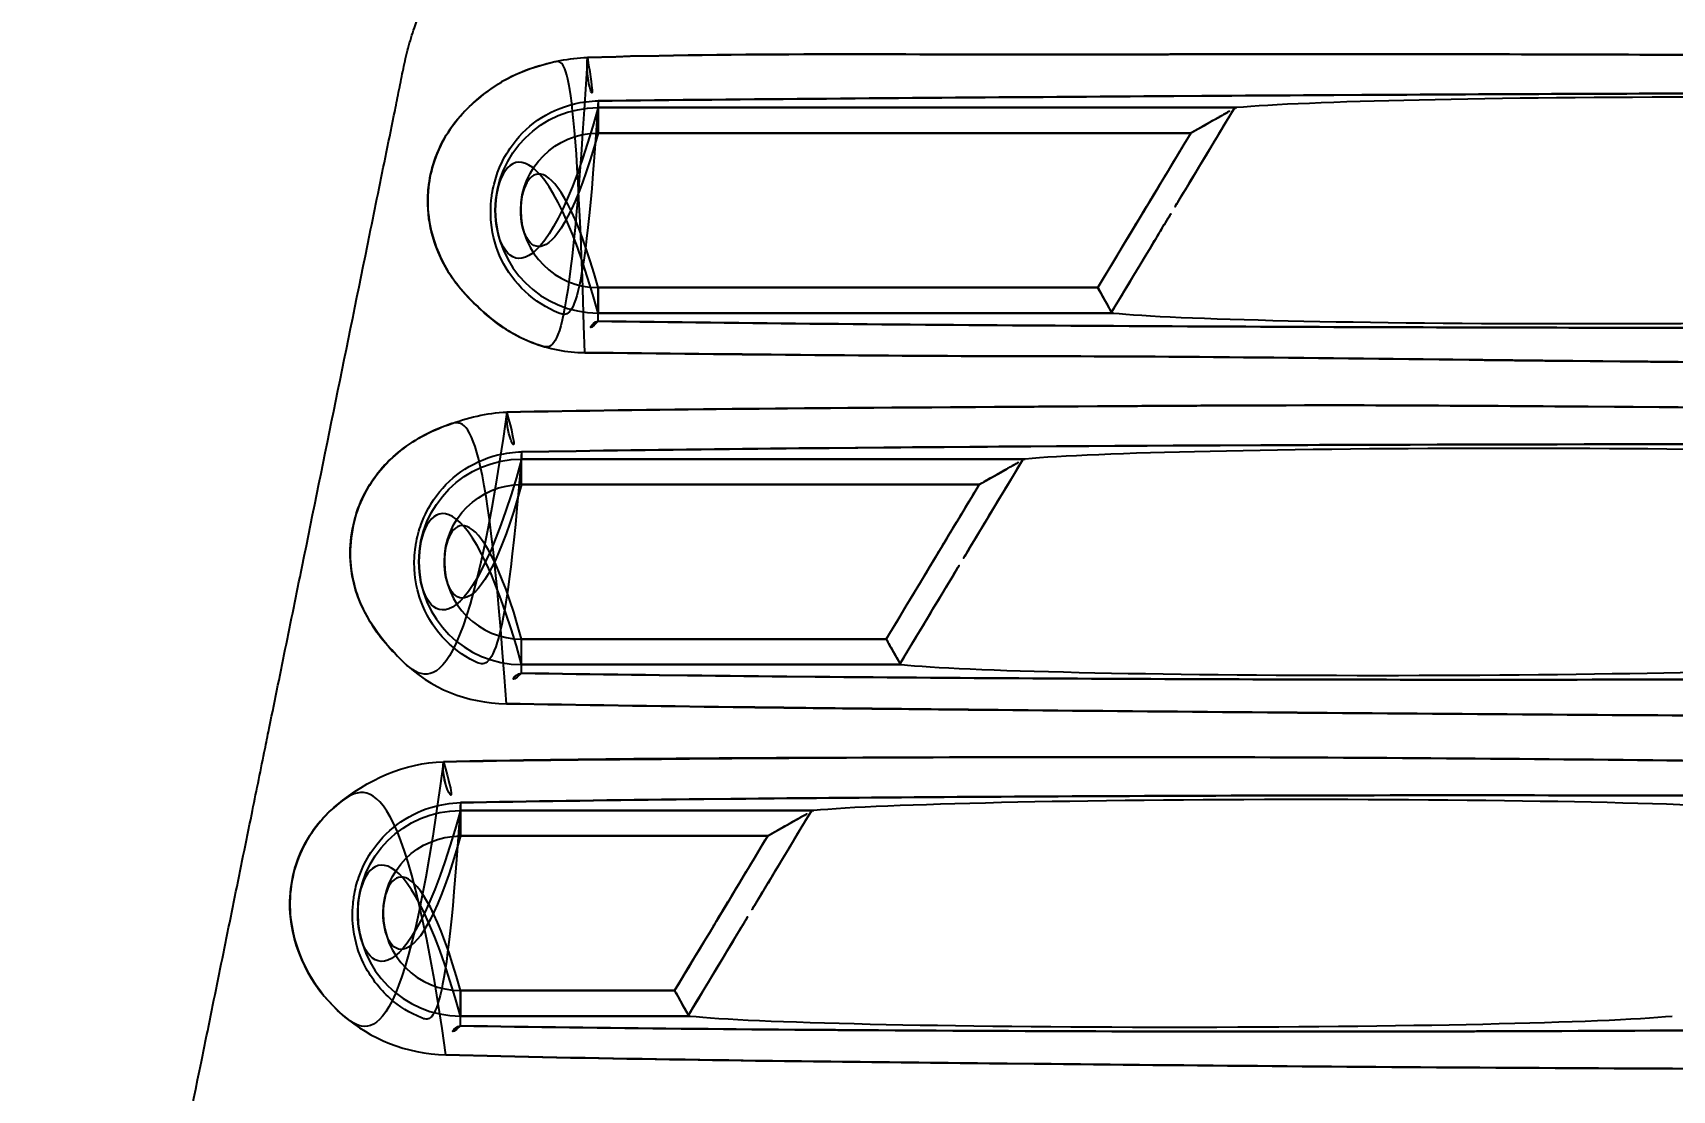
# Model space of a CAD drawing. Extents: x 16296675150 to 16296675606, y -37409617853 to -37409617519.
# Drawn here: x 16296675283.8 to 16296675315.98, y -37409617707.07 to -37409617686.31 of the extents above; entities that cross this region are included whole.
import ezdxf
from ezdxf.lldxf.tags import DXFTag

# ---------------------------------------------------------------- set-up
doc = ezdxf.new("R2010")
doc.units = 0
doc.header["$LTSCALE"] = 10
doc.header["$MEASUREMENT"] = 0
doc.header["$PDMODE"] = 3
doc.header["$PDSIZE"] = -10
doc.layers.get('0').update_dxf_attribs({"linetype": 'CONTINUOUS'})
doc.layers.get('DEFPOINTS').update_dxf_attribs({"linetype": 'CONTINUOUS'})
doc.styles.add('Daelim Dimension', font='')
doc.styles.get('Daelim Dimension').set_extended_font_data('NanumGothic')
tags = doc.linetypes.add('DASHED', pattern=[25.72, 12.86, -12.86]).pattern_tags.tags
tags[6:7] = [DXFTag(74, 4), DXFTag(75, 0), DXFTag(340, '0'), DXFTag(46, 0.0), DXFTag(50, 0.0), DXFTag(44, 0.0), DXFTag(45, 0.0)]
tags[4:5] = [DXFTag(74, 4), DXFTag(75, 0), DXFTag(340, '0'), DXFTag(46, 0.0), DXFTag(50, 0.0), DXFTag(44, 0.0), DXFTag(45, 0.0)]
doc.dimstyles.new('DEFAULT', dxfattribs={"dimscale": 2, "dimtxt": 2, "dimasz": 2, "dimexe": 0, "dimexo": 2, "dimgap": 1, "dimtad": 1, "dimdec": 1, "dimzin": 9, "dimdsep": 46, "dimtxsty": 'Daelim Dimension', "dimcen": 0.5, "dimclrd": 252, "dimclre": 252, "dimclrt": 3, "dimadec": 1, "dimazin": 0, "dimtfac": 1, "dimtdec": 1, "dimtix": 1, "dimtmove": 0, "dimatfit": 3, "dimfxl": 1, "dimtolj": 1, "dimtzin": 1, "dimlwd": 9, "dimlwe": 9, "dimarcsym": 0})

# ---------------------------------------------------------------- blocks, each defined once
blk = doc.blocks.new('*D1')
at = {"color": 5, "lineweight": 9, "ltscale": 0.5, "transparency": 16777216}
for p, q in [((16296675258.9861, -37409617698.72297), (16296675258.9861, -37409617573.28352)), ((16296675419.69285, -37409617573.28352), (16296675262.9861, -37409617573.28352)), ((16296675423.69285, -37409617606.6205), (16296675423.69285, -37409617573.28352))]:
    blk.add_line(p, q, dxfattribs=at)
at = {"color": 5, "ltscale": 0.5, "transparency": 16777216}
for points in [[(16296675262.9861, -37409617572.61686), (16296675262.9861, -37409617573.95019), (16296675258.9861, -37409617573.28352)], [(16296675419.69285, -37409617572.61686), (16296675419.69285, -37409617573.95019), (16296675423.69285, -37409617573.28352)]]:
    blk.add_solid(points, dxfattribs=at)
at = {"layer": 'DEFPOINTS', "color": 0, "ltscale": 0.5, "transparency": 16777216}
for p in [(16296675258.9861, -37409617573.28352), (16296675423.69285, -37409617610.6205), (16296675258.9861, -37409617702.72297)]:
    blk.add_point(p, dxfattribs=at)
at = {"color": 7, "ltscale": 0.5, "transparency": 16777216, "insert": (16296675341.33948, -37409617569.10612), "char_height": 4, "attachment_point": 5, "style": 'Daelim Dimension'}
blk.add_mtext('\\A1;165', dxfattribs=at)
blk = doc.blocks.new('*D2')
at = {"color": 5, "lineweight": 9, "ltscale": 0.5, "transparency": 16777216}
for p, q in [((16296675361.455, -37409617597.21), (16296675471.038, -37409617597.21)), ((16296675471.038, -37409617601.21), (16296675471.038, -37409617730.565)), ((16296675303.854, -37409617734.565), (16296675471.038, -37409617734.565))]:
    blk.add_line(p, q, dxfattribs=at)
at = {"color": 5, "ltscale": 0.5, "transparency": 16777216}
for points in [[(16296675470.371, -37409617601.21), (16296675471.704, -37409617601.21), (16296675471.038, -37409617597.21)], [(16296675470.371, -37409617730.565), (16296675471.704, -37409617730.565), (16296675471.038, -37409617734.565)]]:
    blk.add_solid(points, dxfattribs=at)
at = {"layer": 'DEFPOINTS', "color": 0, "ltscale": 0.5, "transparency": 16777216}
for p in [(16296675357.455, -37409617597.21), (16296675299.854, -37409617734.565), (16296675471.038, -37409617734.565)]:
    blk.add_point(p, dxfattribs=at)
at = {"color": 7, "ltscale": 0.5, "transparency": 16777216, "insert": (16296675466.858, -37409617665.887), "char_height": 4, "attachment_point": 5, "rotation": 90, "style": 'Daelim Dimension'}
blk.add_mtext('\\A1;137', dxfattribs=at)
blk = doc.blocks.new('*D3')
at = {"color": 5, "lineweight": 9, "ltscale": 0.5, "transparency": 16777216}
for p, q in [((16296675424.205971, -37409617607.022926), (16296675460.54623, -37409617607.022926)), ((16296675460.54623, -37409617611.022926), (16296675460.54623, -37409617730.564507)), ((16296675303.85421, -37409617734.564507), (16296675460.54623, -37409617734.564507))]:
    blk.add_line(p, q, dxfattribs=at)
at = {"color": 5, "ltscale": 0.5, "transparency": 16777216}
for points in [[(16296675459.87956, -37409617611.022926), (16296675461.212891, -37409617611.022926), (16296675460.54623, -37409617607.022926)], [(16296675459.87956, -37409617730.564507), (16296675461.212891, -37409617730.564507), (16296675460.54623, -37409617734.564507)]]:
    blk.add_solid(points, dxfattribs=at)
at = {"layer": 'DEFPOINTS', "color": 0, "ltscale": 0.5, "transparency": 16777216}
for p in [(16296675420.205971, -37409617607.022926), (16296675299.85421, -37409617734.564507), (16296675460.54623, -37409617734.564507)]:
    blk.add_point(p, dxfattribs=at)
at = {"color": 7, "ltscale": 0.5, "transparency": 16777216, "insert": (16296675454.534451, -37409617666.043167), "char_height": 4, "attachment_point": 5, "rotation": 90, "style": 'Daelim Dimension'}
blk.add_mtext('\\A1;128', dxfattribs=at)

msp = doc.modelspace()

# ---------------------------------------------------------------- linework, layer by layer
at = {"linetype": 'DASHED'}
for p, q in [((16296675294.892851, -37409617687.650223), (16296675294.892851, -37409617687.782066)), ((16296675307.43137, -37409617687.782066), (16296675294.892851, -37409617687.782066)), ((16296675294.892851, -37409617688.281761), (16296675294.892851, -37409617687.782066)), ((16296675294.892851, -37409617688.281761), (16296675306.52751, -37409617688.281761)), ((16296675294.892851, -37409617691.815773), (16296675294.892851, -37409617691.316071)), ((16296675304.701349, -37409617691.316071), (16296675294.892851, -37409617691.316071)), ((16296675294.892851, -37409617691.815773), (16296675305.003269, -37409617691.815773)), ((16296675294.892851, -37409617691.975113), (16296675294.892851, -37409617691.815773)), ((16296675293.392851, -37409617694.540199), (16296675293.392851, -37409617694.68206)), ((16296675303.27795, -37409617694.68206), (16296675293.392851, -37409617694.68206)), ((16296675293.392851, -37409617695.181763), (16296675293.392851, -37409617694.68206)), ((16296675293.392851, -37409617695.181763), (16296675302.374889, -37409617695.181763)), ((16296675293.392851, -37409617698.715767), (16296675293.392851, -37409617698.216072)), ((16296675300.548809, -37409617698.216072), (16296675293.392851, -37409617698.216072)), ((16296675293.392851, -37409617698.715767), (16296675300.85001, -37409617698.715767)), ((16296675293.392851, -37409617698.886307), (16296675293.392851, -37409617698.715767)), ((16296675292.19285, -37409617701.426628), (16296675292.19285, -37409617701.582062)), ((16296675299.1248, -37409617701.582062), (16296675292.19285, -37409617701.582062)), ((16296675292.19285, -37409617702.081757), (16296675292.19285, -37409617701.582062)), ((16296675292.19285, -37409617702.081757), (16296675298.222469, -37409617702.081757)), ((16296675292.19285, -37409617705.615768), (16296675292.19285, -37409617705.116074)), ((16296675296.39649, -37409617705.116074), (16296675292.19285, -37409617705.116074)), ((16296675292.19285, -37409617705.615768), (16296675296.697001, -37409617705.615768)), ((16296675292.19285, -37409617705.809639), (16296675292.19285, -37409617705.615768))]:
    msp.add_line(p, q, dxfattribs=at)
at = {"linetype": 'Continuous'}
for p, q in [((16296675294.892851, -37409617687.650543), (16296675294.892851, -37409617687.782066)), ((16296675294.892851, -37409617687.782066), (16296675294.892851, -37409617688.281761)), ((16296675294.892851, -37409617687.782066), (16296675307.43137, -37409617687.782066)), ((16296675306.52751, -37409617688.281761), (16296675294.892851, -37409617688.281761)), ((16296675294.892851, -37409617691.316071), (16296675294.892851, -37409617691.815773)), ((16296675294.892851, -37409617691.316071), (16296675304.701349, -37409617691.316071)), ((16296675305.003269, -37409617691.815773), (16296675294.892851, -37409617691.815773)), ((16296675294.892851, -37409617691.974808), (16296675294.892851, -37409617691.815773)), ((16296675293.392851, -37409617694.54052), (16296675293.392851, -37409617694.68206)), ((16296675293.392851, -37409617695.181763), (16296675293.392851, -37409617694.68206)), ((16296675293.392851, -37409617694.68206), (16296675303.27795, -37409617694.68206)), ((16296675302.374889, -37409617695.181763), (16296675293.392851, -37409617695.181763)), ((16296675293.392851, -37409617698.715767), (16296675293.392851, -37409617698.216072)), ((16296675293.392851, -37409617698.216072), (16296675300.548809, -37409617698.216072)), ((16296675300.85001, -37409617698.715767), (16296675293.392851, -37409617698.715767)), ((16296675293.392851, -37409617698.886032), (16296675293.392851, -37409617698.715767)), ((16296675292.19285, -37409617701.42691), (16296675292.19285, -37409617701.582062)), ((16296675292.19285, -37409617701.582062), (16296675292.19285, -37409617702.081757)), ((16296675292.19285, -37409617701.582062), (16296675299.1248, -37409617701.582062)), ((16296675298.222469, -37409617702.081757), (16296675292.19285, -37409617702.081757)), ((16296675292.19285, -37409617705.116074), (16296675292.19285, -37409617705.615768)), ((16296675292.19285, -37409617705.116074), (16296675296.39649, -37409617705.116074)), ((16296675296.697001, -37409617705.615768), (16296675292.19285, -37409617705.615768)), ((16296675292.19285, -37409617705.809464), (16296675292.19285, -37409617705.615768))]:
    msp.add_line(p, q, dxfattribs=at)
for centre, radius, start, end in [((16296675349.058439, -37409617738.946426), 99.5, 115.83662998, 154.60841898), ((16296675349.058439, -37409617738.946426), 90, 109.75916618, 159.62426434), ((16296675294.892851, -37409617689.798912), 1.517156, 90, 270), ((16296675293.392851, -37409617696.698914), 1.517156, 90, 270), ((16296675292.19285, -37409617703.598923), 1.517156, 90, 270)]:
    msp.add_arc(centre, radius, start, end, dxfattribs=at)
at = {"linetype": 'DASHED'}
for centre in [(16296675294.892851, -37409617689.798912), (16296675293.392851, -37409617696.698914), (16296675292.19285, -37409617703.598923)]:
    msp.add_arc(centre, 2.016851, 90, 270, dxfattribs=at)
at = {"linetype": 'Continuous', "extrusion": (0, 0, -1)}
for centre in [(-16296675294.892851, -37409617689.798912), (-16296675293.392851, -37409617696.698914), (-16296675292.19285, -37409617703.598923)]:
    msp.add_arc(centre, 2.016851, 270, 90, dxfattribs=at)
at = {"linetype": 'DASHED', "extrusion": (0, 0, -1)}
for centre in [(-16296675294.892851, -37409617689.798912), (-16296675293.392851, -37409617696.698914), (-16296675292.19285, -37409617703.598923)]:
    msp.add_arc(centre, 1.517156, 270, 90, dxfattribs=at)
at = {"linetype": 'Continuous'}
for centre, major_axis, ratio, start_param, end_param in [((16296675294.892851, -37409617686.950974), (0.007812, -0.699956), 0.30442276, 4.49060749, 6.246538638), ((16296675316.58679, -37409617687.868958), (9.645149, 0.005098), 0.030231514, 0.285085453, 2.821545605), ((16296675314.35713, -37409617691.729279), (9.735014, 0.005145), 0.030231514, 3.42233159, 5.967484775), ((16296675294.892851, -37409617692.674393), (-0.009931, -0.69993), 0.376389535, 3.179271236, 4.601514092), ((16296675293.392851, -37409617693.840942), (-0.011241, 0.69991), 0.417800215, 1.450412006, 3.103170431), ((16296675312.60145, -37409617694.768967), (9.805776, 0.005183), 0.030231514, 0.279988261, 2.826642796), ((16296675293.392851, -37409617699.585602), (0.011823, 0.6999), 0.435425849, 0.038777261, 1.434152251), ((16296675310.37179, -37409617698.62928), (9.895642, 0.00523), 0.030231514, 3.41733391, 5.972482454), ((16296675292.19285, -37409617700.727333), (0.013518, -0.699869), 0.483942057, 4.556908573, 6.243294149), ((16296675308.61611, -37409617701.668968), (9.966403, 0.005267), 0.030231514, 0.275062946, 2.831568112), ((16296675306.38645, -37409617705.529289), (10.056269, 0.005315), 0.030231514, 3.41250306, 5.977313304), ((16296675292.19285, -37409617706.509033), (-0.011237, -0.69991), 0.417669032, 3.180012325, 4.530713748)]:
    msp.add_ellipse(centre, major_axis=major_axis, ratio=ratio, start_param=start_param, end_param=end_param, dxfattribs=at)
at = {"linetype": 'DASHED'}
for centre, major_axis, ratio, start_param, end_param in [((16296675294.892851, -37409617686.950653), (0.007807, -0.699956), 0.304220484, 4.490685723, 6.246541125), ((16296675294.892851, -37409617692.674683), (-0.009921, -0.69993), 0.376048784, 3.179265607, 4.601593241), ((16296675293.392851, -37409617693.840622), (0.011224, -0.69991), 0.417268416, 4.59219172, 6.244773421), ((16296675293.392851, -37409617699.585876), (-0.011809, -0.6999), 0.434995597, 3.180360954, 4.575996997), ((16296675292.19285, -37409617700.727058), (0.013506, -0.69987), 0.483621118, 4.557187149, 6.243302239), ((16296675292.19285, -37409617706.509216), (-0.011227, -0.69991), 0.417356362, 3.180006248, 4.531172365)]:
    msp.add_ellipse(centre, major_axis=major_axis, ratio=ratio, start_param=start_param, end_param=end_param, dxfattribs=at)
at = {"linetype": 'Continuous'}
for points, knots in [([(16296675285.934349, -37409617712.272072), (16296675286.32515, -37409617710.351936), (16296675286.825689, -37409617707.892883), (16296675287.436279, -37409617704.892632), (16296675287.765631, -37409617703.274117), (16296675288.06765, -37409617701.789726), (16296675288.28738, -37409617700.709602), (16296675288.452209, -37409617699.899231), (16296675288.5896, -37409617699.22374), (16296675288.809481, -37409617698.14257), (16296675289.194521, -37409617696.249443), (16296675289.74548, -37409617693.541542), (16296675290.29944, -37409617690.828613), (16296675290.683161, -37409617688.924896), (16296675290.881571, -37409617687.973801), (16296675290.98893, -37409617687.428467), (16296675291.06962, -37409617687.019363), (16296675291.161591, -37409617686.612473), (16296675291.32432, -37409617686.08046), (16296675291.61418, -37409617685.442932), (16296675292.01597, -37409617684.874451), (16296675292.376909, -37409617684.449562), (16296675292.745489, -37409617684.030746), (16296675293.201111, -37409617683.503593), (16296675293.9328, -37409617682.661232), (16296675294.66605, -37409617681.818283), (16296675295.39992, -37409617680.974564), (16296675296.13413, -37409617680.130241), (16296675297.05253, -37409617679.07383), (16296675298.15568, -37409617677.804588), (16296675300.36422, -37409617675.263283), (16296675303.685961, -37409617671.441628), (16296675308.06381, -37409617666.405724), (16296675310.967051, -37409617663.06591), (16296675312.38662, -37409617661.432854)], [0, 0, 0, 0, 0.100708073, 0.128968605, 0.157229137, 0.185489668, 0.206685067, 0.2137502, 0.227880466, 0.242010732, 0.270271264, 0.326792328, 0.383313391, 0.411573923, 0.425704189, 0.432769322, 0.439834455, 0.446899588, 0.453964721, 0.468094987, 0.482225253, 0.489290386, 0.496355519, 0.510485785, 0.524616051, 0.552876583, 0.567006848, 0.581137114, 0.609397646, 0.637658178, 0.66591871, 0.778960837, 0.892002965, 1, 1, 1, 1]), ([(16296675294.63212, -37409617692.593224), (16296675294.275511, -37409617692.589371), (16296675293.919941, -37409617692.519989), (16296675293.269461, -37409617692.267326), (16296675292.968559, -37409617692.075371), (16296675292.40741, -37409617691.585831), (16296675292.138741, -37409617691.30674), (16296675291.76593, -37409617690.694687), (16296675291.63625, -37409617690.364082), (16296675291.54833, -37409617689.795578), (16296675291.540871, -37409617689.571983), (16296675291.58391, -37409617689.177597), (16296675291.62167, -37409617689.003326), (16296675291.691839, -37409617688.790558), (16296675291.709681, -37409617688.741722), (16296675291.82308, -37409617688.459068), (16296675291.95138, -37409617688.246933), (16296675292.33012, -37409617687.767937), (16296675292.614161, -37409617687.519028), (16296675293.267389, -37409617687.11171), (16296675293.650669, -37409617686.97126), (16296675294.04635, -37409617686.886269), (16296675294.255671, -37409617686.841309), (16296675294.46995, -37409617686.806183), (16296675294.68327, -37409617686.799316)], [0, 0, 0, 0, 0.11486929, 0.11486929, 0.228558825, 0.228558825, 0.355549391, 0.355549391, 0.474078763, 0.474078763, 0.541438328, 0.541438328, 0.592562209, 0.592562209, 0.607873381, 0.607873381, 0.684521642, 0.684521642, 0.808220416, 0.808220416, 0.934114107, 0.934114107, 0.934114107, 1, 1, 1, 1]), ([(16296675294.68327, -37409617686.799316), (16296675297.672569, -37409617686.703239), (16296675300.72369, -37409617686.74472), (16296675306.849739, -37409617686.735107), (16296675309.929701, -37409617686.732079), (16296675316.10907, -37409617686.741539), (16296675319.218399, -37409617686.766792), (16296675325.511459, -37409617686.832947), (16296675328.620159, -37409617686.884132), (16296675331.614771, -37409617686.929626)], [0, 0, 0, 0, 0.25, 0.25, 0.5, 0.5, 0.75, 0.75, 1, 1, 1, 1]), ([(16296675331.392851, -37409617687.570572), (16296675328.432091, -37409617687.535767), (16296675325.387211, -37409617687.51297), (16296675319.16259, -37409617687.496872), (16296675316.087219, -37409617687.503349), (16296675309.97477, -37409617687.531372), (16296675306.927971, -37409617687.550713), (16296675300.86775, -37409617687.594398), (16296675297.846781, -37409617687.617577), (16296675294.892851, -37409617687.650543)], [0, 0, 0, 0, 0.25, 0.25, 0.5, 0.5, 0.75, 0.75, 1, 1, 1, 1]), ([(16296675294.892851, -37409617687.650543), (16296675294.737989, -37409617687.65284), (16296675294.580669, -37409617687.672073), (16296675294.42848, -37409617687.708092), (16296675294.165051, -37409617687.770432), (16296675293.916451, -37409617687.884644), (16296675293.493719, -37409617688.180038), (16296675293.315161, -37409617688.362), (16296675293.072439, -37409617688.718742), (16296675292.9869, -37409617688.880943), (16296675292.87871, -37409617689.176361), (16296675292.84409, -37409617689.302963), (16296675292.81395, -37409617689.469269), (16296675292.807739, -37409617689.509972), (16296675292.781771, -37409617689.718262), (16296675292.780991, -37409617689.884361), (16296675292.821569, -37409617690.304207), (16296675292.89271, -37409617690.546967), (16296675293.109619, -37409617690.996323), (16296675293.264851, -37409617691.211823), (16296675293.65517, -37409617691.575768), (16296675293.88093, -37409617691.718758), (16296675294.362711, -37409617691.914513), (16296675294.6259, -37409617691.969803), (16296675294.892851, -37409617691.974808)], [0, 0, 0, 0, 0.066697597, 0.066697597, 0.066697597, 0.183518498, 0.183518498, 0.302085523, 0.302085523, 0.379928574, 0.379928574, 0.43086532, 0.43086532, 0.447083717, 0.447083717, 0.515512505, 0.515512505, 0.63486729, 0.63486729, 0.757392096, 0.757392096, 0.878611825, 0.878611825, 1, 1, 1, 1]), ([(16296675307.376659, -37409617687.801743), (16296675307.2048, -37409617688.087349), (16296675307.03293, -37409617688.372963), (16296675306.23168, -37409617689.704529), (16296675305.602289, -37409617690.750488), (16296675304.97291, -37409617691.796463)], [0, 0, 0, 0, 0.214492788, 0.214492788, 1, 1, 1, 1]), ([(16296675306.523609, -37409617688.283974), (16296675306.527611, -37409617688.2817), (16296675306.53162, -37409617688.279427), (16296675306.535629, -37409617688.277184), (16296675306.55658, -37409617688.265327), (16296675306.58144, -37409617688.251266), (16296675306.759121, -37409617688.150833), (16296675306.91374, -37409617688.063423), (16296675307.133129, -37409617687.939407), (16296675307.20747, -37409617687.897377), (16296675307.31254, -37409617687.83799), (16296675307.350389, -37409617687.816589), (16296675307.376659, -37409617687.801743)], [0, 0, 0, 0, 0.004492063, 0.004492063, 0.004492063, 0.08370961, 0.08370961, 0.576108161, 0.576108161, 0.834845398, 0.834845398, 1, 1, 1, 1]), ([(16296675304.701349, -37409617691.316071), (16296675305.015961, -37409617690.793297), (16296675305.33058, -37409617690.270538), (16296675305.939301, -37409617689.259102), (16296675306.23341, -37409617688.770432), (16296675306.52751, -37409617688.281761)], [0, 0, 0, 0, 0.516851435, 0.516851435, 1, 1, 1, 1]), ([(16296675304.97291, -37409617691.796463), (16296675304.96439, -37409617691.781387), (16296675304.950911, -37409617691.757553), (16296675304.917391, -37409617691.698227), (16296675304.896971, -37409617691.662117), (16296675304.850189, -37409617691.579361), (16296675304.82288, -37409617691.531059), (16296675304.765341, -37409617691.429283), (16296675304.73439, -37409617691.374519), (16296675304.705931, -37409617691.324181), (16296675304.703671, -37409617691.320183), (16296675304.701401, -37409617691.31617), (16296675304.699141, -37409617691.312157)], [0, 0, 0, 0, 0.235812075, 0.235812075, 0.470232534, 0.470232534, 0.726562238, 0.726562238, 0.99309472, 0.99309472, 0.99309472, 1, 1, 1, 1]), ([(16296675294.892851, -37409617691.974808), (16296675297.79315, -37409617692.015961), (16296675300.836161, -37409617692.044296), (16296675306.93532, -37409617692.081413), (16296675310.000509, -37409617692.093987), (16296675316.1605, -37409617692.107826), (16296675319.290371, -37409617692.106117), (16296675323.937941, -37409617692.083572), (16296675325.47085, -37409617692.072868), (16296675327.74387, -37409617692.051666), (16296675328.49334, -37409617692.043716), (16296675329.9816, -37409617692.026909), (16296675330.71468, -37409617692.017448), (16296675331.392851, -37409617692.002769)], [0, 0, 0, 0, 0.25, 0.25, 0.5, 0.5, 0.75, 0.75, 0.875, 0.875, 0.9375, 0.9375, 1, 1, 1, 1]), ([(16296675331.75951, -37409617692.801888), (16296675331.071131, -37409617692.797462), (16296675330.33147, -37409617692.778381), (16296675328.818741, -37409617692.789658), (16296675328.05739, -37409617692.795273), (16296675325.746189, -37409617692.804283), (16296675324.18751, -37409617692.805908), (16296675319.461571, -37409617692.799652), (16296675316.27515, -37409617692.781738), (16296675310.007311, -37409617692.712303), (16296675306.88933, -37409617692.666924), (16296675300.68298, -37409617692.661041), (16296675297.58165, -37409617692.625053), (16296675294.63212, -37409617692.593224)], [0, 0, 0, 0, 0.0625, 0.0625, 0.125, 0.125, 0.25, 0.25, 0.5, 0.5, 0.75, 0.75, 1, 1, 1, 1]), ([(16296675293.1012, -37409617693.761551), (16296675295.97595, -37409617693.704514), (16296675298.966539, -37409617693.682442), (16296675305.065359, -37409617693.644836), (16296675308.204281, -37409617693.613548), (16296675314.45191, -37409617693.65136), (16296675317.577061, -37409617693.673859), (16296675322.268061, -37409617693.718849), (16296675323.838169, -37409617693.736923), (16296675326.92433, -37409617693.778023), (16296675328.44857, -37409617693.775757), (16296675329.934071, -37409617693.828194)], [0, 0, 0, 0, 0.25, 0.25, 0.5, 0.5, 0.75, 0.75, 0.875, 0.875, 1, 1, 1, 1]), ([(16296675293.09255, -37409617699.485161), (16296675292.31468, -37409617699.472328), (16296675291.60251, -37409617699.187057), (16296675290.78573, -37409617698.387367), (16296675290.53754, -37409617698.101219), (16296675290.182711, -37409617697.460823), (16296675290.063881, -37409617697.107536), (16296675290.003559, -37409617696.300484), (16296675290.086201, -37409617695.839058), (16296675290.435869, -37409617695.090584), (16296675290.68075, -37409617694.795273), (16296675291.247881, -37409617694.32048), (16296675291.583019, -37409617694.141869), (16296675292.318621, -37409617693.876961), (16296675292.707689, -37409617693.769363), (16296675293.1012, -37409617693.761551)], [0, 0, 0, 0, 0.25, 0.25, 0.375, 0.375, 0.5, 0.5, 0.625, 0.625, 0.75, 0.75, 0.875, 0.875, 1, 1, 1, 1]), ([(16296675329.69285, -37409617694.470757), (16296675326.760811, -37409617694.432907), (16296675323.68704, -37409617694.410599), (16296675317.521191, -37409617694.388649), (16296675314.440439, -37409617694.389923), (16296675305.20212, -37409617694.415817), (16296675299.060129, -37409617694.449493), (16296675293.392851, -37409617694.54052)], [0, 0, 0, 0, 0.25, 0.25, 0.5, 0.5, 1, 1, 1, 1]), ([(16296675293.392851, -37409617694.54052), (16296675293.23633, -37409617694.543854), (16296675293.07929, -37409617694.56427), (16296675292.6639, -37409617694.665756), (16296675292.40802, -37409617694.784111), (16296675291.99011, -37409617695.081673), (16296675291.811661, -37409617695.263512), (16296675291.57058, -37409617695.621979), (16296675291.487169, -37409617695.780823), (16296675291.377609, -37409617696.080452), (16296675291.341181, -37409617696.216011), (16296675291.31518, -37409617696.367851), (16296675291.3123, -37409617696.386017), (16296675291.287251, -37409617696.557411), (16296675291.281679, -37409617696.710083), (16296675291.30176, -37409617697.073624), (16296675291.34594, -37409617697.277672), (16296675291.505461, -37409617697.722), (16296675291.64818, -37409617697.963364), (16296675292.0191, -37409617698.374893), (16296675292.23595, -37409617698.538116), (16296675292.750771, -37409617698.7966), (16296675293.065781, -37409617698.878738), (16296675293.392851, -37409617698.886032)], [0, 0, 0, 0, 0.069794628, 0.069794628, 0.18945047, 0.18945047, 0.307444737, 0.307444737, 0.381889611, 0.381889611, 0.433881918, 0.433881918, 0.440803798, 0.440803798, 0.500489339, 0.500489339, 0.595222372, 0.595222372, 0.723785511, 0.723785511, 0.850565801, 0.850565801, 1, 1, 1, 1]), ([(16296675303.225121, -37409617694.701111), (16296675303.053261, -37409617694.986732), (16296675302.881399, -37409617695.272346), (16296675302.079929, -37409617696.604317), (16296675301.450331, -37409617697.650703), (16296675300.82073, -37409617698.69706)], [0, 0, 0, 0, 0.214428965, 0.214428965, 1, 1, 1, 1]), ([(16296675302.370979, -37409617695.183968), (16296675302.374981, -37409617695.181702), (16296675302.37899, -37409617695.179443), (16296675302.382999, -37409617695.177177), (16296675302.4079, -37409617695.163094), (16296675302.43672, -37409617695.146797), (16296675302.616541, -37409617695.045143), (16296675302.769239, -37409617694.958817), (16296675302.98554, -37409617694.836548), (16296675303.05872, -37409617694.795181), (16296675303.162121, -37409617694.736717), (16296675303.19939, -37409617694.715652), (16296675303.225121, -37409617694.701111)], [0, 0, 0, 0, 0.004482228, 0.004482228, 0.004482228, 0.096098799, 0.096098799, 0.58174785, 0.58174785, 0.836603916, 0.836603916, 1, 1, 1, 1]), ([(16296675300.548809, -37409617698.216072), (16296675300.893049, -37409617697.644058), (16296675301.237289, -37409617697.072037), (16296675301.84598, -37409617696.060608), (16296675302.11043, -37409617695.621193), (16296675302.374889, -37409617695.181763)], [0, 0, 0, 0, 0.565543839, 0.565543839, 1, 1, 1, 1]), ([(16296675300.82073, -37409617698.69706), (16296675300.812349, -37409617698.682243), (16296675300.799021, -37409617698.658661), (16296675300.765751, -37409617698.599823), (16296675300.745449, -37409617698.563911), (16296675300.69891, -37409617698.481583), (16296675300.671721, -37409617698.433487), (16296675300.61384, -37409617698.3311), (16296675300.582359, -37409617698.275414), (16296675300.5534, -37409617698.224182), (16296675300.55113, -37409617698.220177), (16296675300.54887, -37409617698.216171), (16296675300.54661, -37409617698.212173)], [0, 0, 0, 0, 0.234679117, 0.234679117, 0.467978473, 0.467978473, 0.72296111, 0.72296111, 0.993117184, 0.993117184, 0.993117184, 1, 1, 1, 1]), ([(16296675293.392851, -37409617698.886032), (16296675294.80398, -37409617698.909866), (16296675296.270691, -37409617698.927269), (16296675299.23818, -37409617698.958107), (16296675300.74774, -37409617698.970543), (16296675305.33869, -37409617699.000633), (16296675308.41687, -37409617699.012444), (16296675314.587749, -37409617699.015167), (16296675317.70138, -37409617699.008179), (16296675322.310089, -37409617698.984451), (16296675323.833651, -37409617698.974083), (16296675326.84642, -37409617698.946663), (16296675328.36623, -37409617698.933327), (16296675329.69285, -37409617698.903183)], [0, 0, 0, 0, 0.125, 0.125, 0.25, 0.25, 0.5, 0.5, 0.75, 0.75, 0.875, 0.875, 1, 1, 1, 1]), ([(16296675330.07341, -37409617699.684181), (16296675328.724291, -37409617699.690323), (16296675327.184719, -37409617699.694008), (16296675324.117809, -37409617699.722008), (16296675322.56674, -37409617699.72818), (16296675317.87425, -37409617699.731354), (16296675314.701941, -37409617699.707283), (16296675308.41609, -37409617699.660141), (16296675305.282101, -37409617699.632729), (16296675300.60388, -37409617699.586189), (16296675299.056749, -37409617699.569138), (16296675296.022091, -37409617699.531952), (16296675294.52566, -37409617699.508812), (16296675293.09255, -37409617699.485161)], [0, 0, 0, 0, 0.125, 0.125, 0.25, 0.25, 0.5, 0.5, 0.75, 0.75, 0.875, 0.875, 1, 1, 1, 1]), ([(16296675291.90736, -37409617706.37796), (16296675291.115339, -37409617706.357033), (16296675290.424841, -37409617706.063766), (16296675289.357161, -37409617705.146393), (16296675288.952669, -37409617704.48938), (16296675288.81263, -37409617703.289948), (16296675288.875259, -37409617702.824921), (16296675289.21368, -37409617702.042328), (16296675289.46451, -37409617701.729408), (16296675290.3465, -37409617700.984863), (16296675291.090219, -37409617700.642723), (16296675291.85615, -37409617700.62542)], [0, 0, 0, 0, 0.25, 0.25, 0.5, 0.5, 0.625, 0.625, 0.75, 0.75, 1, 1, 1, 1]), ([(16296675291.85615, -37409617700.62542), (16296675293.232691, -37409617700.594322), (16296675294.672741, -37409617700.584641), (16296675297.60453, -37409617700.556793), (16296675299.09926, -37409617700.547318), (16296675303.65481, -37409617700.529289), (16296675306.742399, -37409617700.528214), (16296675312.888229, -37409617700.563797), (16296675315.966391, -37409617700.596931), (16296675320.58971, -37409617700.65123), (16296675322.13101, -37409617700.666168), (16296675325.1661, -37409617700.697113), (16296675326.67561, -37409617700.692673), (16296675328.13718, -37409617700.732658)], [0, 0, 0, 0, 0.125, 0.125, 0.25, 0.25, 0.5, 0.5, 0.75, 0.75, 0.875, 0.875, 1, 1, 1, 1]), ([(16296675292.19285, -37409617701.42691), (16296675291.995649, -37409617701.431953), (16296675291.798309, -37409617701.464081), (16296675291.376921, -37409617701.594139), (16296675291.15107, -37409617701.706841), (16296675290.75061, -37409617702.006653), (16296675290.577459, -37409617702.188713), (16296675290.342051, -37409617702.548233), (16296675290.25909, -37409617702.712852), (16296675290.15554, -37409617703.011108), (16296675290.122881, -37409617703.139763), (16296675290.09425, -37409617703.315277), (16296675290.087931, -37409617703.364258), (16296675290.066259, -37409617703.589363), (16296675290.07123, -37409617703.761208), (16296675290.124189, -37409617704.158943), (16296675290.195009, -37409617704.382553), (16296675290.42238, -37409617704.854843), (16296675290.60055, -37409617705.083122), (16296675290.99087, -37409617705.427887), (16296675291.197479, -37409617705.558357), (16296675291.65764, -37409617705.74485), (16296675291.91836, -37409617705.803658), (16296675292.19285, -37409617705.809464)], [0, 0, 0, 0, 0.090447253, 0.090447253, 0.201242371, 0.201242371, 0.308388005, 0.308388005, 0.37981412, 0.37981412, 0.427510701, 0.427510701, 0.445710165, 0.445710165, 0.51318715, 0.51318715, 0.615265886, 0.615265886, 0.759024252, 0.759024252, 0.880520835, 0.880520835, 1, 1, 1, 1]), ([(16296675327.892851, -37409617701.367088), (16296675326.45237, -37409617701.348198), (16296675324.968559, -37409617701.335876), (16296675321.985821, -37409617701.313553), (16296675320.472349, -37409617701.305092), (16296675315.92297, -37409617701.285797), (16296675312.893961, -37409617701.280121), (16296675306.84626, -37409617701.287697), (16296675303.808729, -37409617701.301361), (16296675299.324209, -37409617701.334618), (16296675297.852631, -37409617701.348213), (16296675294.96611, -37409617701.38147), (16296675293.547449, -37409617701.400742), (16296675292.19285, -37409617701.42691)], [0, 0, 0, 0, 0.125, 0.125, 0.25, 0.25, 0.5, 0.5, 0.75, 0.75, 0.875, 0.875, 1, 1, 1, 1]), ([(16296675299.07374, -37409617701.600517), (16296675298.90188, -37409617701.886139), (16296675298.73003, -37409617702.171753), (16296675297.92836, -37409617703.504128), (16296675297.29855, -37409617704.550888), (16296675296.668739, -37409617705.597641)], [0, 0, 0, 0, 0.214368142, 0.214368142, 1, 1, 1, 1]), ([(16296675298.218571, -37409617702.083969), (16296675298.22257, -37409617702.081703), (16296675298.22658, -37409617702.079437), (16296675298.230579, -37409617702.077171), (16296675298.25931, -37409617702.060928), (16296675298.29196, -37409617702.04248), (16296675298.473829, -37409617701.939659), (16296675298.624649, -37409617701.854401), (16296675298.837959, -37409617701.73381), (16296675298.910021, -37409617701.693069), (16296675299.011829, -37409617701.635513), (16296675299.04854, -37409617701.614761), (16296675299.07374, -37409617701.600517)], [0, 0, 0, 0, 0.00447277, 0.00447277, 0.00447277, 0.108029587, 0.108029587, 0.587139814, 0.587139814, 0.8382848, 0.8382848, 1, 1, 1, 1]), ([(16296675296.39649, -37409617705.116074), (16296675296.756531, -37409617704.517761), (16296675297.116579, -37409617703.919456), (16296675297.725241, -37409617702.90802), (16296675297.97386, -37409617702.494888), (16296675298.222469, -37409617702.081757)], [0, 0, 0, 0, 0.591539217, 0.591539217, 1, 1, 1, 1]), ([(16296675296.668739, -37409617705.597641), (16296675296.6605, -37409617705.583061), (16296675296.64731, -37409617705.559731), (16296675296.6143, -37409617705.501343), (16296675296.59412, -37409617705.465637), (16296675296.5478, -37409617705.383713), (16296675296.52072, -37409617705.335823), (16296675296.462509, -37409617705.232857), (16296675296.430531, -37409617705.176277), (16296675296.401079, -37409617705.124184), (16296675296.398809, -37409617705.120178), (16296675296.396549, -37409617705.116173), (16296675296.394291, -37409617705.112167)], [0, 0, 0, 0, 0.233590168, 0.233590168, 0.465812083, 0.465812083, 0.719498724, 0.719498724, 0.993138816, 0.993138816, 0.993138816, 1, 1, 1, 1]), ([(16296675292.19285, -37409617705.809464), (16296675294.997801, -37409617705.854492), (16296675297.99497, -37409617705.881912), (16296675304.025169, -37409617705.917343), (16296675307.05373, -37409617705.924744), (16296675313.14069, -37409617705.91674), (16296675316.206341, -37409617705.902367), (16296675320.716459, -37409617705.870506), (16296675322.21069, -37409617705.858139), (16296675325.179331, -37409617705.830322), (16296675326.6057, -37409617705.81163), (16296675327.892851, -37409617705.781433)], [0, 0, 0, 0, 0.25, 0.25, 0.5, 0.5, 0.75, 0.75, 0.875, 0.875, 1, 1, 1, 1]), ([(16296675328.262621, -37409617706.72522), (16296675326.95887, -37409617706.722969), (16296675325.522141, -37409617706.672836), (16296675322.501909, -37409617706.663269), (16296675320.979139, -37409617706.663383), (16296675316.38559, -37409617706.652573), (16296675313.26194, -37409617706.638283), (16296675307.05971, -37409617706.592957), (16296675303.974079, -37409617706.559853), (16296675297.830549, -37409617706.493553), (16296675294.75893, -37409617706.453323), (16296675291.90736, -37409617706.37796)], [0, 0, 0, 0, 0.125, 0.125, 0.25, 0.25, 0.5, 0.5, 0.75, 0.75, 1, 1, 1, 1])]:
    msp.add_open_spline(points, degree=3, knots=knots, dxfattribs=at)
at = {"linetype": 'DASHED'}
for points, knots in [([(16296675294.683411, -37409617686.799049), (16296675294.328659, -37409617686.810287), (16296675293.96953, -37409617686.885193), (16296675293.63558, -37409617686.992218), (16296675293.27672, -37409617687.107239), (16296675292.94301, -37409617687.290543), (16296675292.387671, -37409617687.722748), (16296675292.14806, -37409617687.963913), (16296675291.84276, -37409617688.431137), (16296675291.74448, -37409617688.62957), (16296675291.62063, -37409617689.005608), (16296675291.582729, -37409617689.181671), (16296675291.55925, -37409617689.401573), (16296675291.555571, -37409617689.449219), (16296675291.540831, -37409617689.751534), (16296675291.568899, -37409617690.00029), (16296675291.71262, -37409617690.580338), (16296675291.86927, -37409617690.901299), (16296675292.29306, -37409617691.485512), (16296675292.576481, -37409617691.757019), (16296675292.882271, -37409617691.993233), (16296675293.155649, -37409617692.204422), (16296675293.468679, -37409617692.363441), (16296675294.06456, -37409617692.546059), (16296675294.34787, -37409617692.590523), (16296675294.63236, -37409617692.593582)], [0, 0, 0, 0, 0.109979149, 0.109979149, 0.109979149, 0.229034571, 0.229034571, 0.341582659, 0.341582659, 0.408044981, 0.408044981, 0.459681753, 0.459681753, 0.473795219, 0.473795219, 0.551277084, 0.551277084, 0.671547639, 0.671547639, 0.796339084, 0.796339084, 0.796339084, 0.908645824, 0.908645824, 1, 1, 1, 1]), ([(16296675331.61487, -37409617686.929893), (16296675328.629551, -37409617686.884682), (16296675325.582041, -37409617686.834137), (16296675319.33666, -37409617686.767906), (16296675316.17882, -37409617686.741768), (16296675309.97263, -37409617686.732094), (16296675306.88205, -37409617686.735062), (16296675300.739201, -37409617686.744537), (16296675297.67971, -37409617686.70414), (16296675294.683411, -37409617686.799049)], [0, 0, 0, 0, 0.25, 0.25, 0.5, 0.5, 0.75, 0.75, 1, 1, 1, 1]), ([(16296675294.892851, -37409617687.650223), (16296675297.852659, -37409617687.61721), (16296675300.877979, -37409617687.59407), (16296675306.946131, -37409617687.550423), (16296675310.00091, -37409617687.531067), (16296675316.134411, -37409617687.503128), (16296675319.254129, -37409617687.49691), (16296675325.42889, -37409617687.513351), (16296675328.44191, -37409617687.536003), (16296675331.392851, -37409617687.570709)], [0, 0, 0, 0, 0.25, 0.25, 0.5, 0.5, 0.75, 0.75, 1, 1, 1, 1]), ([(16296675306.52751, -37409617688.281761), (16296675306.23341, -37409617688.770432), (16296675305.939301, -37409617689.259102), (16296675305.33058, -37409617690.270538), (16296675305.015961, -37409617690.793297), (16296675304.701349, -37409617691.316071)], [0, 0, 0, 0, 0.483148565, 0.483148565, 1, 1, 1, 1]), ([(16296675304.97291, -37409617691.796463), (16296675305.14477, -37409617691.510841), (16296675305.316629, -37409617691.225227), (16296675306.11788, -37409617689.893646), (16296675306.747271, -37409617688.847687), (16296675307.376659, -37409617687.801743)], [0, 0, 0, 0, 0.214492788, 0.214492788, 1, 1, 1, 1]), ([(16296675331.392851, -37409617692.002617), (16296675330.708611, -37409617692.017433), (16296675329.97875, -37409617692.026772), (16296675328.50238, -37409617692.043457), (16296675327.7603, -37409617692.051353), (16296675325.512461, -37409617692.072403), (16296675323.98171, -37409617692.083199), (16296675319.343121, -37409617692.105957), (16296675316.238529, -37409617692.107933), (16296675310.01306, -37409617692.094193), (16296675306.91869, -37409617692.081467), (16296675300.812731, -37409617692.044319), (16296675297.813391, -37409617692.016502), (16296675294.892851, -37409617691.975113)], [0, 0, 0, 0, 0.0625, 0.0625, 0.125, 0.125, 0.25, 0.25, 0.5, 0.5, 0.75, 0.75, 1, 1, 1, 1]), ([(16296675294.63236, -37409617692.593582), (16296675297.602819, -37409617692.625603), (16296675300.65296, -37409617692.661278), (16296675306.864731, -37409617692.667221), (16296675310.011881, -37409617692.712738), (16296675316.342279, -37409617692.782471), (16296675319.499189, -37409617692.799881), (16296675324.21608, -37409617692.805923), (16296675325.7806, -37409617692.804192), (16296675328.07291, -37409617692.795174), (16296675328.82893, -37409617692.789497), (16296675330.33218, -37409617692.778358), (16296675331.069151, -37409617692.797333), (16296675331.75934, -37409617692.801773)], [0, 0, 0, 0, 0.25, 0.25, 0.5, 0.5, 0.75, 0.75, 0.875, 0.875, 0.9375, 0.9375, 1, 1, 1, 1]), ([(16296675329.93392, -37409617693.828369), (16296675328.449209, -37409617693.776077), (16296675326.93821, -37409617693.778503), (16296675323.89155, -37409617693.737801), (16296675322.35083, -37409617693.719933), (16296675317.679859, -37409617693.674744), (16296675314.504601, -37409617693.652184), (16296675308.271139, -37409617693.613617), (16296675305.166161, -37409617693.64325), (16296675299.024469, -37409617693.682861), (16296675295.973391, -37409617693.704231), (16296675293.101561, -37409617693.761337)], [0, 0, 0, 0, 0.125, 0.125, 0.25, 0.25, 0.5, 0.5, 0.75, 0.75, 1, 1, 1, 1]), ([(16296675293.101561, -37409617693.761337), (16296675292.707809, -37409617693.76918), (16296675292.324329, -37409617693.874718), (16296675291.58836, -37409617694.139954), (16296675291.26009, -37409617694.312111), (16296675290.68853, -37409617694.78614), (16296675290.44742, -37409617695.074127), (16296675290.09354, -37409617695.814217), (16296675290.00573, -37409617696.276894), (16296675290.083509, -37409617697.482147), (16296675290.49733, -37409617698.095589), (16296675291.580099, -37409617699.175308), (16296675292.309469, -37409617699.472649), (16296675293.092831, -37409617699.485626)], [0, 0, 0, 0, 0.125, 0.125, 0.25, 0.25, 0.375, 0.375, 0.5, 0.5, 0.75, 0.75, 1, 1, 1, 1]), ([(16296675293.392851, -37409617694.540199), (16296675296.22489, -37409617694.494781), (16296675299.225531, -37409617694.464073), (16296675305.27907, -37409617694.418999), (16296675308.339239, -37409617694.406853), (16296675317.555059, -37409617694.381348), (16296675323.83543, -37409617694.395378), (16296675329.69285, -37409617694.470917)], [0, 0, 0, 0, 0.25, 0.25, 0.5, 0.5, 1, 1, 1, 1]), ([(16296675302.374889, -37409617695.181763), (16296675302.11043, -37409617695.621193), (16296675301.84598, -37409617696.060608), (16296675301.237289, -37409617697.072037), (16296675300.893049, -37409617697.644058), (16296675300.548809, -37409617698.216072)], [0, 0, 0, 0, 0.434456161, 0.434456161, 1, 1, 1, 1]), ([(16296675300.82073, -37409617698.69706), (16296675300.99258, -37409617698.411453), (16296675301.16444, -37409617698.125832), (16296675301.9659, -37409617696.793854), (16296675302.595501, -37409617695.747467), (16296675303.225121, -37409617694.701111)], [0, 0, 0, 0, 0.214428965, 0.214428965, 1, 1, 1, 1]), ([(16296675329.69285, -37409617698.903023), (16296675328.37612, -37409617698.93293), (16296675326.835279, -37409617698.946609), (16296675323.826031, -37409617698.974007), (16296675322.2913, -37409617698.984459), (16296675317.675631, -37409617699.008209), (16296675314.59815, -37409617699.015121), (16296675308.442539, -37409617699.012543), (16296675305.3498, -37409617699.000778), (16296675300.75819, -37409617698.970787), (16296675299.247709, -37409617698.958382), (16296675296.276791, -37409617698.927567), (16296675294.8078, -37409617698.910179), (16296675293.392851, -37409617698.886307)], [0, 0, 0, 0, 0.125, 0.125, 0.25, 0.25, 0.5, 0.5, 0.75, 0.75, 0.875, 0.875, 1, 1, 1, 1]), ([(16296675293.092831, -37409617699.485626), (16296675294.53471, -37409617699.509506), (16296675296.03091, -37409617699.532448), (16296675299.05797, -37409617699.569481), (16296675300.59708, -37409617699.586411), (16296675305.276211, -37409617699.632912), (16296675308.428169, -37409617699.660423), (16296675314.701571, -37409617699.707367), (16296675317.837959, -37409617699.731361), (16296675322.54229, -37409617699.728271), (16296675324.10499, -37409617699.722061), (16296675327.169161, -37409617699.694122), (16296675328.73246, -37409617699.690117), (16296675330.073311, -37409617699.684036)], [0, 0, 0, 0, 0.125, 0.125, 0.25, 0.25, 0.5, 0.5, 0.75, 0.75, 0.875, 0.875, 1, 1, 1, 1]), ([(16296675291.856359, -37409617700.62532), (16296675291.0933, -37409617700.642563), (16296675290.362659, -37409617700.977837), (16296675289.474649, -37409617701.717323), (16296675289.22283, -37409617702.029427), (16296675288.88195, -37409617702.800346), (16296675288.81365, -37409617703.263809), (16296675288.941191, -37409617704.465668), (16296675289.345619, -37409617705.131882), (16296675290.41198, -37409617706.058083), (16296675291.10965, -37409617706.357483), (16296675291.907551, -37409617706.378464)], [0, 0, 0, 0, 0.25, 0.25, 0.375, 0.375, 0.5, 0.5, 0.75, 0.75, 1, 1, 1, 1]), ([(16296675328.13703, -37409617700.732826), (16296675326.66692, -37409617700.692741), (16296675325.160219, -37409617700.697311), (16296675322.135019, -37409617700.666458), (16296675320.607599, -37409617700.651672), (16296675315.993401, -37409617700.597458), (16296675312.86907, -37409617700.563782), (16296675306.720819, -37409617700.528183), (16296675303.675911, -37409617700.52935), (16296675297.637171, -37409617700.552963), (16296675294.59482, -37409617700.563477), (16296675291.856359, -37409617700.62532)], [0, 0, 0, 0, 0.125, 0.125, 0.25, 0.25, 0.5, 0.5, 0.75, 0.75, 1, 1, 1, 1]), ([(16296675292.19285, -37409617701.426628), (16296675293.542311, -37409617701.400589), (16296675294.96763, -37409617701.381203), (16296675297.87879, -37409617701.347733), (16296675299.364651, -37409617701.334106), (16296675303.82185, -37409617701.301224), (16296675306.81822, -37409617701.28772), (16296675312.868311, -37409617701.280113), (16296675315.94223, -37409617701.285896), (16296675320.48284, -37409617701.305237), (16296675321.98596, -37409617701.31366), (16296675324.963131, -37409617701.335991), (16296675326.445601, -37409617701.348297), (16296675327.892851, -37409617701.367271)], [0, 0, 0, 0, 0.125, 0.125, 0.25, 0.25, 0.5, 0.5, 0.75, 0.75, 0.875, 0.875, 1, 1, 1, 1]), ([(16296675298.222469, -37409617702.081757), (16296675297.97386, -37409617702.494888), (16296675297.725241, -37409617702.90802), (16296675297.116579, -37409617703.919456), (16296675296.756531, -37409617704.517761), (16296675296.39649, -37409617705.116074)], [0, 0, 0, 0, 0.408460783, 0.408460783, 1, 1, 1, 1]), ([(16296675296.668739, -37409617705.597641), (16296675296.84059, -37409617705.312027), (16296675297.01244, -37409617705.026413), (16296675297.8141, -37409617703.694023), (16296675298.44392, -37409617702.64727), (16296675299.07374, -37409617701.600517)], [0, 0, 0, 0, 0.214368142, 0.214368142, 1, 1, 1, 1]), ([(16296675327.892851, -37409617705.781242), (16296675326.597111, -37409617705.811638), (16296675325.123119, -37409617705.830673), (16296675322.176201, -37409617705.858269), (16296675320.69421, -37409617705.870522), (16296675316.219919, -37409617705.902184), (16296675313.192011, -37409617705.916557), (16296675307.05584, -37409617705.924843), (16296675303.981359, -37409617705.917236), (16296675297.947969, -37409617705.88166), (16296675295.001381, -37409617705.854691), (16296675292.19285, -37409617705.809639)], [0, 0, 0, 0, 0.125, 0.125, 0.25, 0.25, 0.5, 0.5, 0.75, 0.75, 1, 1, 1, 1]), ([(16296675291.907551, -37409617706.378464), (16296675294.76729, -37409617706.453667), (16296675297.769091, -37409617706.493103), (16296675303.9172, -37409617706.55957), (16296675307.05065, -37409617706.593079), (16296675313.304779, -37409617706.638641), (16296675316.38932, -37409617706.652588), (16296675320.94618, -37409617706.663307), (16296675322.455339, -37409617706.664711), (16296675325.455311, -37409617706.67112), (16296675326.947321, -37409617706.722794), (16296675328.262569, -37409617706.725067)], [0, 0, 0, 0, 0.25, 0.25, 0.5, 0.5, 0.75, 0.75, 0.875, 0.875, 1, 1, 1, 1])]:
    msp.add_open_spline(points, degree=3, knots=knots, dxfattribs=at)
at = {"linetype": 'Continuous'}
for points in [[(16296675307.376659, -37409617687.801743), (16296675307.396709, -37409617687.790413), (16296675307.4153, -37409617687.783539), (16296675307.43137, -37409617687.782066)], [(16296675305.003269, -37409617691.815773), (16296675304.989901, -37409617691.814369), (16296675304.979441, -37409617691.808006), (16296675304.97291, -37409617691.796463)], [(16296675303.225121, -37409617694.701111), (16296675303.244511, -37409617694.690147), (16296675303.262449, -37409617694.68351), (16296675303.27795, -37409617694.68206)], [(16296675300.85001, -37409617698.715767), (16296675300.837111, -37409617698.714394), (16296675300.82704, -37409617698.708221), (16296675300.82073, -37409617698.69706)], [(16296675299.07374, -37409617701.600517), (16296675299.092501, -37409617701.589912), (16296675299.109831, -37409617701.583481), (16296675299.1248, -37409617701.582062)], [(16296675296.697001, -37409617705.615768), (16296675296.684561, -37409617705.614418), (16296675296.674841, -37409617705.608437), (16296675296.668739, -37409617705.597641)]]:
    msp.add_open_spline(points, degree=3, dxfattribs=at)

# ---------------------------------------------------------------- dimensions: what is measured, and where the dimension line sits
at = {"ltscale": 0.5}
dim = msp.add_linear_dim(base=(16296675258.986099, -37409617573.283524), p1=(16296675423.69285, -37409617610.620499), p2=(16296675258.986099, -37409617702.722969), dimstyle='DEFAULT', override={"dimdec": 0, "dimclrd": 5, "dimclre": 5, "dimclrt": 7}, dxfattribs=at)
dim.commit()
dim.dimension.update_dxf_attribs({"geometry": '*D1', "text_midpoint": (16296675341.339479, -37409617569.106117)})
dim = msp.add_linear_dim(base=(16296675471.03783, -37409617734.564507), p1=(16296675357.45541, -37409617597.210228), p2=(16296675299.85421, -37409617734.564507), angle=90, dimstyle='DEFAULT', override={"dimdec": 0, "dimclrd": 5, "dimclre": 5, "dimclrt": 7}, dxfattribs=at)
dim.commit()
dim.dimension.update_dxf_attribs({"geometry": '*D2', "text_midpoint": (16296675466.857571, -37409617665.887367)})
dim = msp.add_linear_dim(base=(16296675460.54623, -37409617734.564507), p1=(16296675420.205971, -37409617607.022926), p2=(16296675299.85421, -37409617734.564507), angle=90, dimstyle='DEFAULT', override={"dimdec": 0, "dimclrd": 5, "dimclre": 5, "dimclrt": 7, "dimtmove": 2}, dxfattribs=at)
dim.commit()
dim.dimension.update_dxf_attribs({"geometry": '*D3', "text_midpoint": (16296675454.534451, -37409617666.043167), "dimtype": 160})

doc.saveas('drawing.dxf')
